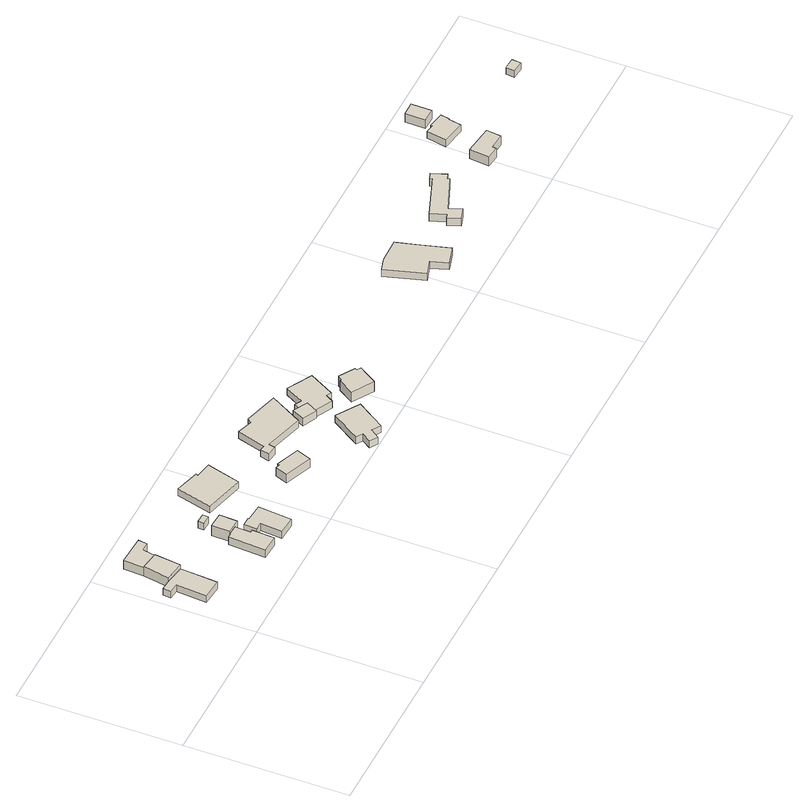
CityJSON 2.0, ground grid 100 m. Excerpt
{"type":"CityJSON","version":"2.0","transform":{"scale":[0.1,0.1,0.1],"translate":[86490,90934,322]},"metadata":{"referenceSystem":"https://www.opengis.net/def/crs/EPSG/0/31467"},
"CityObjects":{
"building1":{"type":"Building","geometry":[{"type":"Solid","lod":"1","boundaries":[[[[0,1,2,3,4,5,6]],[[5,7,8,6]],[[4,9,7,5]],[[3,10,9,4]],[[2,11,10,3]],[[1,12,11,2]],[[0,13,12,1]],[[6,8,13,0]],[[7,9,10,11,12,13,8]]]]}]},
"building2":{"type":"Building","geometry":[{"type":"Solid","lod":"1","boundaries":[[[[14,15,16,17]],[[16,18,19,17]],[[15,20,18,16]],[[14,21,20,15]],[[17,19,21,14]],[[18,20,21,19]]]]}]},
"building3":{"type":"Building","geometry":[{"type":"Solid","lod":"1","boundaries":[[[[22,23,24,25,26,27]],[[26,28,29,27]],[[25,21,28,26]],[[24,20,21,25]],[[23,30,20,24]],[[22,31,30,23]],[[27,29,31,22]],[[28,21,20,30,31,29]]]]}]},
"building4":{"type":"Building","geometry":[{"type":"Solid","lod":"1","boundaries":[[[[32,33,34,35,36,37,38,39]],[[38,40,41,39]],[[37,42,40,38]],[[36,43,42,37]],[[35,44,43,36]],[[34,45,44,35]],[[33,46,45,34]],[[32,47,46,33]],[[39,41,47,32]],[[40,42,43,44,45,46,47,41]]]]}]},
"building5":{"type":"Building","geometry":[{"type":"Solid","lod":"1","boundaries":[[[[48,49,50,51]],[[50,52,53,51]],[[49,54,52,50]],[[48,55,54,49]],[[51,53,55,48]],[[52,54,55,53]]]]}]},
"building6":{"type":"Building","geometry":[{"type":"Solid","lod":"1","boundaries":[[[[56,57,58,59]],[[58,60,61,59]],[[57,62,60,58]],[[56,63,62,57]],[[59,61,63,56]],[[60,62,63,61]]]]}]},
"building7":{"type":"Building","geometry":[{"type":"Solid","lod":"1","boundaries":[[[[64,65,66,67,68,69,70,71]],[[70,72,73,71]],[[69,74,72,70]],[[68,75,74,69]],[[67,76,75,68]],[[66,77,76,67]],[[65,78,77,66]],[[64,79,78,65]],[[71,73,79,64]],[[72,74,75,76,77,78,79,73]]]]}]},
"building8":{"type":"Building","geometry":[{"type":"Solid","lod":"1","boundaries":[[[[80,81,82,83,84,85]],[[84,86,87,85]],[[83,88,86,84]],[[82,89,88,83]],[[81,90,89,82]],[[80,91,90,81]],[[85,87,91,80]],[[86,88,89,90,91,87]]]]}]},
"building9":{"type":"Building","geometry":[{"type":"Solid","lod":"1","boundaries":[[[[92,93,94,95,96,97]],[[96,98,99,97]],[[95,100,98,96]],[[94,101,100,95]],[[93,102,101,94]],[[92,103,102,93]],[[97,99,103,92]],[[98,100,101,102,103,99]]]]}]},
"building10":{"type":"Building","geometry":[{"type":"Solid","lod":"1","boundaries":[[[[104,105,106,107,108,109,110,111,112,113]],[[112,114,115,113]],[[111,116,114,112]],[[110,117,116,111]],[[109,118,117,110]],[[108,119,118,109]],[[107,120,119,108]],[[106,121,120,107]],[[105,122,121,106]],[[104,123,122,105]],[[113,115,123,104]],[[114,116,117,118,119,120,121,122,123,115]]]]}]},
"building11":{"type":"Building","geometry":[{"type":"Solid","lod":"1","boundaries":[[[[124,125,126,127,128,129,130,131]],[[130,132,133,131]],[[129,134,132,130]],[[128,135,134,129]],[[127,136,135,128]],[[126,137,136,127]],[[125,138,137,126]],[[124,139,138,125]],[[131,133,139,124]],[[132,134,135,136,137,138,139,133]]]]}]},
"building12":{"type":"Building","geometry":[{"type":"Solid","lod":"1","boundaries":[[[[140,141,142,143]],[[142,144,145,143]],[[141,146,144,142]],[[140,147,146,141]],[[143,145,147,140]],[[144,146,147,145]]]]}]},
"building13":{"type":"Building","geometry":[{"type":"Solid","lod":"1","boundaries":[[[[148,149,150,151,152,153,154,155,156,157]],[[156,158,159,157]],[[155,160,158,156]],[[154,161,160,155]],[[153,162,161,154]],[[152,163,162,153]],[[151,164,163,152]],[[150,165,164,151]],[[149,166,165,150]],[[148,167,166,149]],[[157,159,167,148]],[[158,160,161,162,163,164,165,166,167,159]]]]}]},
"building14":{"type":"Building","geometry":[{"type":"Solid","lod":"1","boundaries":[[[[168,169,170,171,172,173,174,175]],[[174,176,177,175]],[[173,178,176,174]],[[172,179,178,173]],[[171,180,179,172]],[[170,181,180,171]],[[169,182,181,170]],[[168,183,182,169]],[[175,177,183,168]],[[176,178,179,180,181,182,183,177]]]]}]},
"building15":{"type":"Building","geometry":[{"type":"Solid","lod":"1","boundaries":[[[[184,185,186,187,188,189,190,191]],[[190,192,193,191]],[[189,194,192,190]],[[188,195,194,189]],[[187,196,195,188]],[[186,197,196,187]],[[185,198,197,186]],[[184,199,198,185]],[[191,193,199,184]],[[192,194,195,196,197,198,199,193]]]]}]},
"building16":{"type":"Building","geometry":[{"type":"Solid","lod":"1","boundaries":[[[[200,201,202,203,204,205,206,207,208,209,210,211]],[[210,212,213,211]],[[209,214,212,210]],[[208,215,214,209]],[[207,216,215,208]],[[206,217,216,207]],[[205,218,217,206]],[[204,219,218,205]],[[203,220,219,204]],[[202,221,220,203]],[[201,222,221,202]],[[200,223,222,201]],[[211,213,223,200]],[[212,214,215,216,217,218,219,220,221,222,223,213]]]]}]},
"building17":{"type":"Building","geometry":[{"type":"Solid","lod":"1","boundaries":[[[[224,225,226,227,228,229]],[[228,230,231,229]],[[227,232,230,228]],[[226,233,232,227]],[[225,234,233,226]],[[224,235,234,225]],[[229,231,235,224]],[[230,232,233,234,235,231]]]]}]},
"building18":{"type":"Building","geometry":[{"type":"Solid","lod":"1","boundaries":[[[[236,237,238,239,240,241,242,243]],[[242,244,245,243]],[[241,246,244,242]],[[240,247,246,241]],[[239,248,247,240]],[[238,249,248,239]],[[237,250,249,238]],[[236,251,250,237]],[[243,245,251,236]],[[244,246,247,248,249,250,251,245]]]]}]},
"building19":{"type":"Building","geometry":[{"type":"Solid","lod":"1","boundaries":[[[[252,253,254,255]],[[254,256,257,255]],[[253,258,256,254]],[[252,259,258,253]],[[255,257,259,252]],[[256,258,259,257]]]]}]},
"building20":{"type":"Building","geometry":[{"type":"Solid","lod":"1","boundaries":[[[[260,261,262,263]],[[262,264,265,263]],[[261,266,264,262]],[[260,267,266,261]],[[263,265,267,260]],[[264,266,267,265]]]]}]}
},
"vertices":[
[75,565,113],[13,569,113],[9,519,113],[69,514,113],[53,328,113],[180,318,113],[197,545,113],[180,318,63],[197,545,63],[53,328,63],[69,514,63],[9,519,63],[13,569,63],[75,565,63],
[216,707,142],[103,725,142],[75,565,142],[197,545,142],[75,565,73],[197,545,73],[103,725,73],[216,707,73],
[291,841,137],[107,849,137],[103,725,137],[216,707,137],[230,786,137],[284,785,137],[230,786,73],[284,785,73],[107,849,73],[291,841,73],
[665,324,89],[648,325,89],[652,421,89],[588,424,89],[587,419,89],[562,421,89],[550,192,89],[658,187,89],[550,192,31],[658,187,31],[562,421,31],[587,419,31],[588,424,31],[652,421,31],[648,325,31],[665,324,31],
[588,424,106],[682,420,106],[688,531,106],[593,536,106],[688,531,32],[593,536,32],[682,420,32],[588,424,32],
[631,633,69],[629,596,69],[686,594,69],[688,631,69],[686,594,19],[688,631,19],[629,596,19],[631,633,19],
[763,317,57],[751,184,57],[864,175,57],[883,383,57],[774,391,57],[774,396,57],[719,398,57],[717,319,57],[719,398,7],[717,319,7],[774,396,7],[774,391,7],[883,383,7],[864,175,7],[751,184,7],[763,317,7],
[1036,751,102],[936,769,102],[942,782,102],[792,826,102],[734,608,102],[979,545,102],[734,608,52],[979,545,52],[792,826,52],[942,782,52],[936,769,52],[1036,751,52],
[1326,270,82],[1361,361,82],[1219,416,82],[1214,402,82],[1188,412,82],[1158,335,82],[1188,412,20],[1158,335,20],[1214,402,20],[1219,416,20],[1361,361,20],[1326,270,20],
[1484,711,81],[1467,685,81],[1371,717,81],[1318,542,81],[1283,548,81],[1272,492,81],[1333,482,81],[1342,523,81],[1584,454,81],[1697,652,81],[1584,454,31],[1697,652,31],[1342,523,31],[1333,482,31],[1272,492,31],[1283,548,31],[1318,542,31],[1371,717,31],[1467,685,31],[1484,711,31],
[1747,30,64],[1860,204,64],[1721,294,64],[1608,120,64],[1646,95,64],[1608,38,64],[1655,7,64],[1695,64,64],[1655,7,13],[1695,64,13],[1608,38,13],[1646,95,13],[1608,120,13],[1721,294,13],[1860,204,13],[1747,30,13],
[1634,508,95],[1595,432,95],[1684,388,95],[1722,461,95],[1684,388,41],[1722,461,41],[1595,432,41],[1634,508,41],
[1692,403,84],[1800,346,84],[1828,394,84],[1858,377,84],[1944,532,84],[1795,614,84],[1733,501,84],[1691,523,84],[1673,487,84],[1722,461,84],[1673,487,34],[1722,461,34],[1691,523,34],[1733,501,34],[1795,614,34],[1944,532,34],[1858,377,34],[1828,394,34],[1800,346,34],[1692,403,34],
[2023,193,99],[2095,305,99],[2071,322,99],[2077,332,99],[1984,389,99],[1962,362,99],[1954,367,99],[1893,273,99],[1954,367,27],[1893,273,27],[1962,362,27],[1984,389,27],[2077,332,27],[2071,322,27],[2095,305,27],[2023,193,27],
[3118,559,78],[2967,556,78],[2886,533,78],[2959,289,78],[3053,317,78],[3088,214,78],[3204,248,78],[3156,417,78],[3204,248,28],[3156,417,28],[3088,214,28],[3053,317,28],[2959,289,28],[2886,533,28],[2967,556,28],[3118,559,28],
[3590,555,156],[3594,540,156],[3331,443,156],[3362,350,156],[3335,340,156],[3365,264,156],[3440,288,156],[3410,366,156],[3633,451,156],[3629,464,156],[3664,476,156],[3628,568,156],[3664,476,100],[3628,568,100],[3629,464,100],[3633,451,100],[3410,366,100],[3440,288,100],[3365,264,100],[3335,340,100],[3362,350,100],[3331,443,100],[3594,540,100],[3590,555,100],
[3968,346,150],[4068,339,150],[4078,430,150],[3899,451,150],[3885,330,150],[3965,319,150],[3885,330,83],[3965,319,83],[3899,451,83],[4078,430,83],[4068,339,83],[3968,346,83],
[3889,589,176],[4035,563,176],[4049,641,176],[4054,640,176],[4064,697,176],[3965,715,176],[3963,704,176],[3911,713,176],[3963,704,126],[3911,713,126],[3965,715,126],[4064,697,126],[4054,640,126],[4049,641,126],[4035,563,126],[3889,589,126],
[4044,867,211],[3962,867,211],[3960,742,211],[4043,742,211],[3960,742,146],[4043,742,146],[3962,867,146],[4044,867,146],
[4664,537,143],[4593,542,143],[4585,487,143],[4660,480,143],[4585,487,93],[4660,480,93],[4593,542,93],[4664,537,93]
]}
